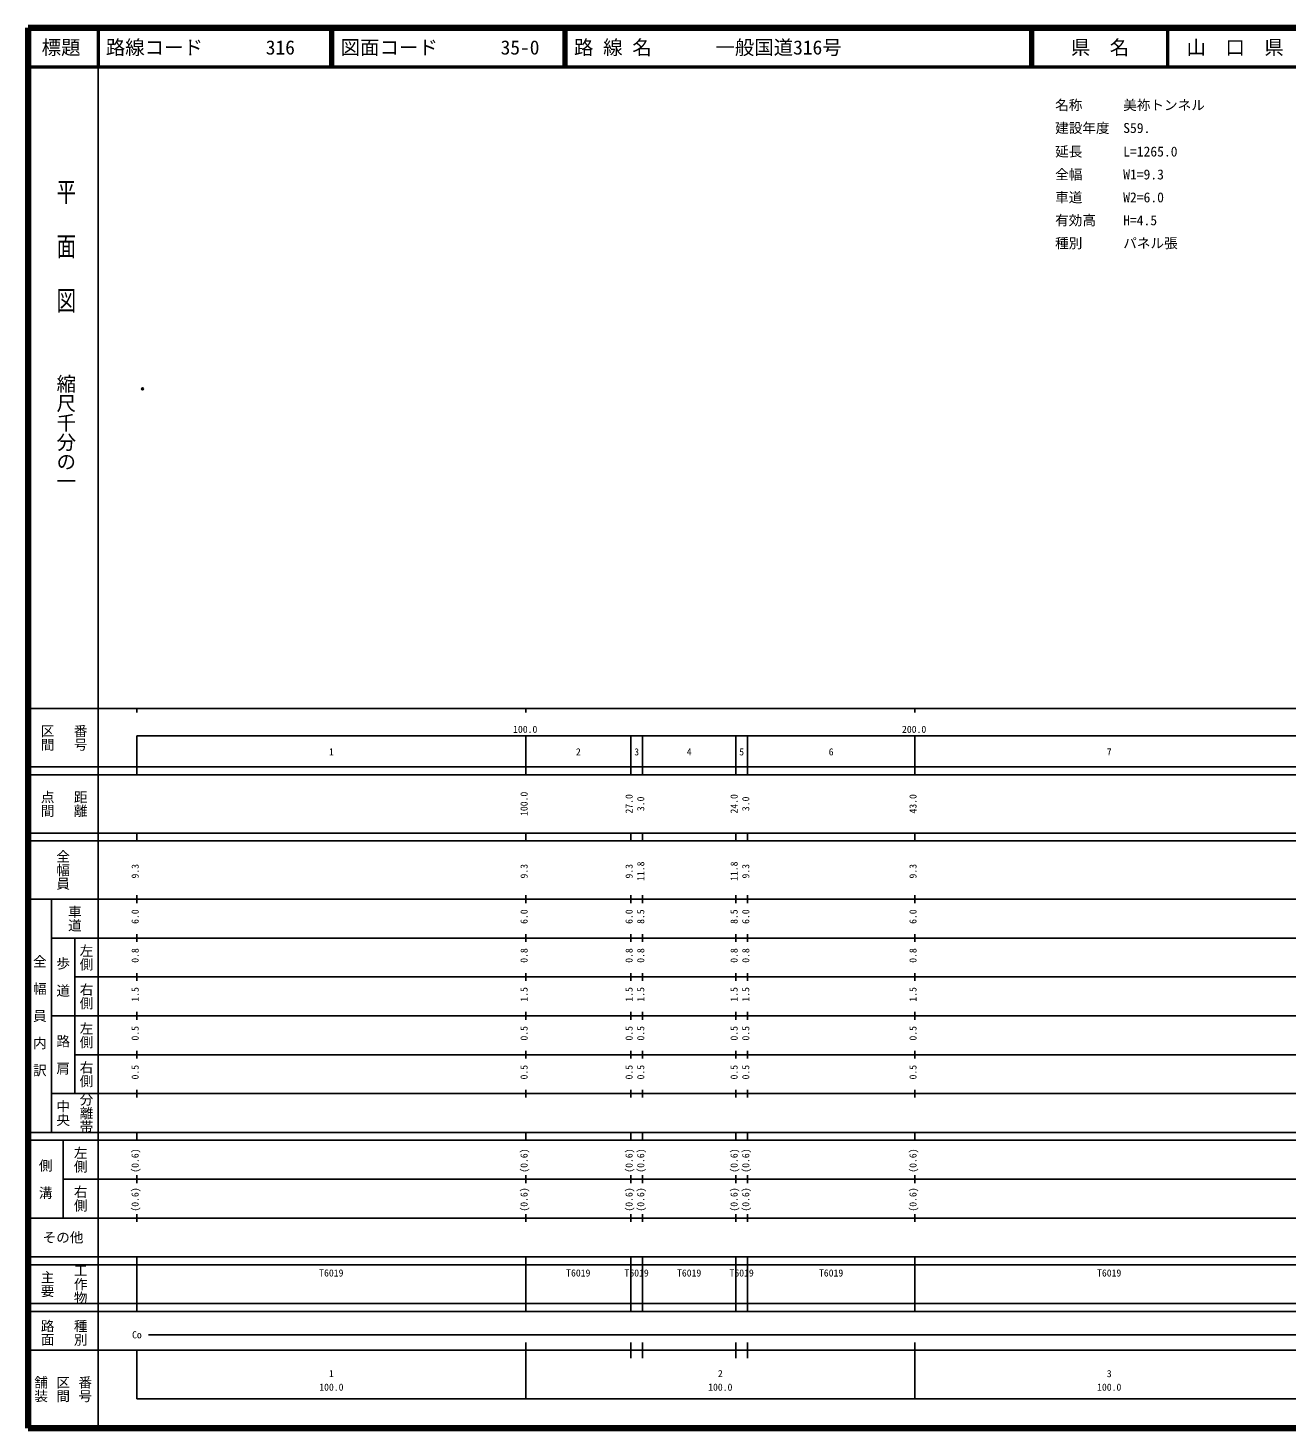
# Model space of a CAD drawing. Units: millimetres on the paper. Extents: x 40 to 680, y 20 to 380.
# Drawn here: x 40 to 363.7, y 20 to 380 of the extents above; entities that cross this region are included whole.
import ezdxf
from ezdxf.enums import TextEntityAlignment as Align

# ---------------------------------------------------------------- set-up
doc = ezdxf.new("R2010")
doc.units = ezdxf.units.MM
doc.header["$PDMODE"] = 32
doc.header["$PDSIZE"] = 0.5
doc.layers.add('M-OTRS', color=6, linetype='Continuous')
for name, color, linetype, lineweight in [('M-TTL', 2, 'Continuous', 140), ('M-TTL-BAND', 7, 'Continuous', 25), ('M-TTL-LINE', 7, 'Continuous', 50), ('M-TTL-TXT', 7, 'Continuous', 13)]:
    doc.layers.add(name, color=color, linetype=linetype, lineweight=lineweight)
doc.styles.add('@ＭＳ ゴシック', font='')
doc.styles.add('ＭＳ ゴシック', font='')
doc.styles.get('@ＭＳ ゴシック').set_extended_font_data('@MS Gothic')
doc.styles.get('ＭＳ ゴシック').set_extended_font_data('MS Gothic')

msp = doc.modelspace()

# ---------------------------------------------------------------- linework, layer by layer
at = {"layer": 'M-OTRS'}
msp.add_point((69.457, 287.201), dxfattribs=at)
at = {"layer": 'M-TTL'}
for p, q in [((40, 380), (40, 20)), ((680, 380), (40, 380)), ((40, 20), (680, 20))]:
    msp.add_line(p, q, dxfattribs=at)
at = {"layer": 'M-TTL-BAND'}
for p, q in [((58, 370), (58, 20)), ((40, 205), (579, 205)), ((68, 205), (68, 204)), ((168, 205), (168, 204)), ((268, 205), (268, 204)), ((68, 198), (579, 198)), ((68, 198), (68, 188)), ((168, 188), (168, 198)), ((195, 188), (195, 198)), ((198, 188), (198, 198)), ((222, 188), (222, 198)), ((225, 188), (225, 198)), ((268, 188), (268, 198)), ((40, 190), (579, 190)), ((40, 188), (579, 188)), ((40, 173), (579, 173)), ((68, 171), (68, 173)), ((168, 171), (168, 173)), ((195, 171), (195, 173)), ((198, 171), (198, 173)), ((222, 171), (222, 173)), ((225, 171), (225, 173)), ((268, 171), (268, 173)), ((40, 171), (579, 171)), ((40, 156), (579, 156)), ((46, 96), (46, 156)), ((68, 155), (68, 157)), ((168, 155), (168, 157)), ((195, 155), (195, 157)), ((198, 155), (198, 157)), ((222, 155), (222, 157)), ((225, 155), (225, 157)), ((268, 155), (268, 157)), ((46, 146), (579, 146)), ((52, 146), (52, 106)), ((68, 145), (68, 147)), ((168, 145), (168, 147)), ((195, 145), (195, 147)), ((198, 145), (198, 147)), ((222, 145), (222, 147)), ((225, 145), (225, 147)), ((268, 145), (268, 147)), ((68, 135), (68, 137)), ((168, 135), (168, 137)), ((195, 135), (195, 137)), ((198, 135), (198, 137)), ((222, 135), (222, 137)), ((225, 135), (225, 137)), ((268, 135), (268, 137)), ((52, 136), (579, 136)), ((46, 126), (579, 126)), ((68, 125), (68, 127)), ((168, 125), (168, 127)), ((195, 125), (195, 127)), ((198, 125), (198, 127)), ((222, 125), (222, 127)), ((225, 125), (225, 127)), ((268, 125), (268, 127)), ((52, 116), (579, 116)), ((68, 115), (68, 117)), ((168, 115), (168, 117)), ((195, 115), (195, 117)), ((198, 115), (198, 117)), ((222, 115), (222, 117)), ((225, 115), (225, 117)), ((268, 115), (268, 117)), ((46, 106), (579, 106)), ((68, 105), (68, 107)), ((168, 105), (168, 107)), ((195, 105), (195, 107)), ((198, 105), (198, 107)), ((222, 105), (222, 107)), ((225, 105), (225, 107)), ((268, 105), (268, 107)), ((40, 96), (579, 96)), ((40, 94), (579, 94)), ((49, 94), (49, 74)), ((68, 94), (68, 96)), ((168, 94), (168, 96)), ((195, 94), (195, 96)), ((198, 94), (198, 96)), ((222, 94), (222, 96)), ((225, 94), (225, 96)), ((268, 94), (268, 96)), ((49, 84), (579, 84)), ((68, 83), (68, 85)), ((168, 83), (168, 85)), ((195, 83), (195, 85)), ((198, 83), (198, 85)), ((222, 83), (222, 85)), ((225, 83), (225, 85)), ((268, 83), (268, 85)), ((40, 74), (579, 74)), ((68, 73), (68, 75)), ((168, 73), (168, 75)), ((195, 73), (195, 75)), ((198, 73), (198, 75)), ((222, 73), (222, 75)), ((225, 73), (225, 75)), ((268, 73), (268, 75)), ((40, 64), (579, 64)), ((40, 62), (579, 62)), ((68, 62), (68, 64)), ((68, 52), (68, 62)), ((168, 62), (168, 64)), ((168, 52), (168, 62)), ((168, 52), (168, 62)), ((195, 62), (195, 64)), ((195, 52), (195, 62)), ((195, 52), (195, 62)), ((198, 62), (198, 64)), ((198, 52), (198, 62)), ((198, 52), (198, 62)), ((222, 62), (222, 64)), ((222, 52), (222, 62)), ((222, 52), (222, 62)), ((225, 62), (225, 64)), ((225, 52), (225, 62)), ((225, 52), (225, 62)), ((268, 62), (268, 64)), ((268, 52), (268, 62)), ((268, 52), (268, 62)), ((40, 52), (579, 52)), ((68, 50), (68, 52)), ((168, 50), (168, 52)), ((195, 50), (195, 52)), ((198, 50), (198, 52)), ((222, 50), (222, 52)), ((225, 50), (225, 52)), ((268, 50), (268, 52)), ((40, 50), (579, 50)), ((71, 44), (565, 44)), ((40, 40), (579, 40)), ((68, 40), (68, 27.5)), ((168, 27.5), (168, 42)), ((195, 38), (195, 42)), ((198, 38), (198, 42)), ((222, 38), (222, 42)), ((225, 38), (225, 42)), ((268, 27.5), (268, 42)), ((68, 27.5), (579, 27.5))]:
    msp.add_line(p, q, dxfattribs=at)
at = {"layer": 'M-TTL-LINE'}
for p, q in [((58, 380), (58, 370)), ((117.75, 380), (117.75, 370)), ((118.25, 380), (118.25, 370)), ((177.75, 380), (177.75, 370)), ((178.25, 380), (178.25, 370)), ((297.75, 380), (297.75, 370)), ((298.25, 380), (298.25, 370)), ((333, 380), (333, 370)), ((40, 370), (680, 370))]:
    msp.add_line(p, q, dxfattribs=at)

# ---------------------------------------------------------------- texts
at = {"layer": 'M-TTL-BAND', "style": '@ＭＳ ゴシック', "width": 1.4}
msp.add_text('平  面  図', height=3.666, rotation=270, dxfattribs=at).set_placement((49.777, 306.475), align=Align.MIDDLE_RIGHT)
at = {"layer": 'M-TTL-BAND', "style": '@ＭＳ ゴシック'}
msp.add_text('縮尺千分の一', height=3.666, rotation=270, dxfattribs=at).set_placement((49.777, 261.03), align=Align.MIDDLE_RIGHT)
for s, p in [('区間', (45, 197.5)), ('番号', (53.5, 197.5)), ('点間', (45, 180.5)), ('距離', (53.5, 180.5)), ('全幅員', (49, 163.5)), ('車道', (52, 151)), ('左側', (55, 141)), ('全\u3000幅\u3000員\u3000内\u3000訳', (43, 126)), ('歩\u3000道', (49, 136)), ('右側', (55, 131)), ('左側', (55, 121)), ('路\u3000肩', (49, 116)), ('右側', (55, 111)), ('分離帯', (55, 101)), ('中央', (49, 101)), ('左側', (53.5, 89)), ('側\u3000溝', (44.5, 84)), ('右側', (53.5, 79)), ('工作物', (53.5, 57)), ('主要', (45, 57)), ('路面', (45, 44.5)), ('種別', (53.5, 44.5)), ('舗装', (43.333, 30)), ('区間', (49, 30)), ('番号', (54.667, 30))]:
    msp.add_text(s, height=2.566, rotation=270, dxfattribs=at).set_placement(p, align=Align.MIDDLE_CENTER)
at = {"layer": 'M-TTL-BAND', "style": 'ＭＳ ゴシック'}
for s, p in [('100.0', (167.844, 198.195)), ('200.0', (267.844, 198.195)), ('1', (118, 192.405)), ('2', (181.5, 192.405)), ('3', (196.5, 192.405)), ('4', (210, 192.405)), ('5', (223.5, 192.405)), ('6', (246.5, 192.405)), ('7', (318, 192.405)), ('Co', (68, 42.5)), ('1', (118, 32.523)), ('2', (218, 32.523)), ('3', (318, 32.523)), ('100.0', (118, 29.033)), ('100.0', (218, 29.033)), ('100.0', (318, 29.033))]:
    msp.add_text(s, height=1.833, dxfattribs=at).set_placement(p, align=Align.BOTTOM_CENTER)
for s, p in [('100.0', (169, 180.5)), ('27.0', (196, 180.5)), ('3.0', (199, 180.5)), ('24.0', (223, 180.5)), ('3.0', (226, 180.5)), ('43.0', (269, 180.5)), ('9.3', (69, 163.174)), ('9.3', (169, 163.174)), ('9.3', (196, 163.174)), ('11.8', (199, 163.174)), ('11.8', (223, 163.174)), ('9.3', (226, 163.174)), ('9.3', (269, 163.174)), ('6.0', (69, 151.5)), ('6.0', (169, 151.5)), ('6.0', (196, 151.5)), ('8.5', (199, 151.5)), ('8.5', (223, 151.5)), ('6.0', (226, 151.5)), ('6.0', (269, 151.5)), ('0.8', (69, 141.5)), ('0.8', (169, 141.5)), ('0.8', (196, 141.5)), ('0.8', (199, 141.5)), ('0.8', (223, 141.5)), ('0.8', (226, 141.5)), ('0.8', (269, 141.5)), ('1.5', (69, 131.5)), ('1.5', (169, 131.5)), ('1.5', (196, 131.5)), ('1.5', (199, 131.5)), ('1.5', (223, 131.5)), ('1.5', (226, 131.5)), ('1.5', (269, 131.5)), ('0.5', (69, 121.5)), ('0.5', (169, 121.5)), ('0.5', (196, 121.5)), ('0.5', (199, 121.5)), ('0.5', (223, 121.5)), ('0.5', (226, 121.5)), ('0.5', (269, 121.5)), ('0.5', (69, 111.5)), ('0.5', (169, 111.5)), ('0.5', (196, 111.5)), ('0.5', (199, 111.5)), ('0.5', (223, 111.5)), ('0.5', (226, 111.5)), ('0.5', (269, 111.5)), ('(0.6)', (69, 88.764)), ('(0.6)', (169, 88.764)), ('(0.6)', (196, 88.764)), ('(0.6)', (199, 88.764)), ('(0.6)', (223, 88.764)), ('(0.6)', (226, 88.764)), ('(0.6)', (269, 88.764)), ('(0.6)', (69, 78.764)), ('(0.6)', (169, 78.764)), ('(0.6)', (196, 78.764)), ('(0.6)', (199, 78.764)), ('(0.6)', (223, 78.764)), ('(0.6)', (226, 78.764)), ('(0.6)', (269, 78.764))]:
    msp.add_text(s, height=1.833, rotation=90, dxfattribs=at).set_placement(p, align=Align.BOTTOM_CENTER)
msp.add_text('その他', height=2.566, dxfattribs=at).set_placement((49, 69), align=Align.MIDDLE_CENTER)
for p in [(114.875, 58.405), (178.375, 58.405), (193.375, 58.405), (206.875, 58.405), (220.375, 58.405), (243.375, 58.405), (314.875, 58.405)]:
    msp.add_text('T6019', height=1.833, dxfattribs=at).set_placement(p, align=Align.BOTTOM_LEFT)
at = {"layer": 'M-TTL-TXT', "style": 'ＭＳ ゴシック'}
for s, p in [('標題', (48.5, 375)), ('県\u3000名', (315.625, 375)), ('山\u3000口\u3000県', (350.375, 375))]:
    msp.add_text(s, height=3.666, dxfattribs=at).set_placement(p, align=Align.MIDDLE_CENTER)
for s, p in [('路線コード', (60, 375)), ('316', (101.142, 375)), ('図面コード', (120.38, 375)), ('35-0', (161.521, 375)), ('路 線 名', (180.38, 375)), ('一般国道316号', (216.734, 375))]:
    msp.add_text(s, height=3.666, dxfattribs=at).set_placement(p, align=Align.MIDDLE_LEFT)
for s, p in [('名称\u3000\u3000\u3000美祢トンネル', (304.095, 361.463)), ('建設年度\u3000S59.', (304.095, 355.572))]:
    msp.add_text(s, height=2.566, dxfattribs=at).set_placement(p, align=Align.TOP_LEFT)
for s, p in [('延長\u3000\u3000\u3000L=1265.0', (304.095, 346.181)), ('全幅\u3000\u3000\u3000W1=9.3', (304.095, 340.29)), ('車道\u3000\u3000\u3000W2=6.0', (304.095, 334.399)), ('有効高\u3000  H=4.5', (304.095, 328.508)), ('種別\u3000\u3000\u3000パネル張', (304.095, 322.617))]:
    msp.add_text(s, height=2.566, dxfattribs=at).set_placement(p, align=Align.BOTTOM_LEFT)

doc.saveas('drawing.dxf')
